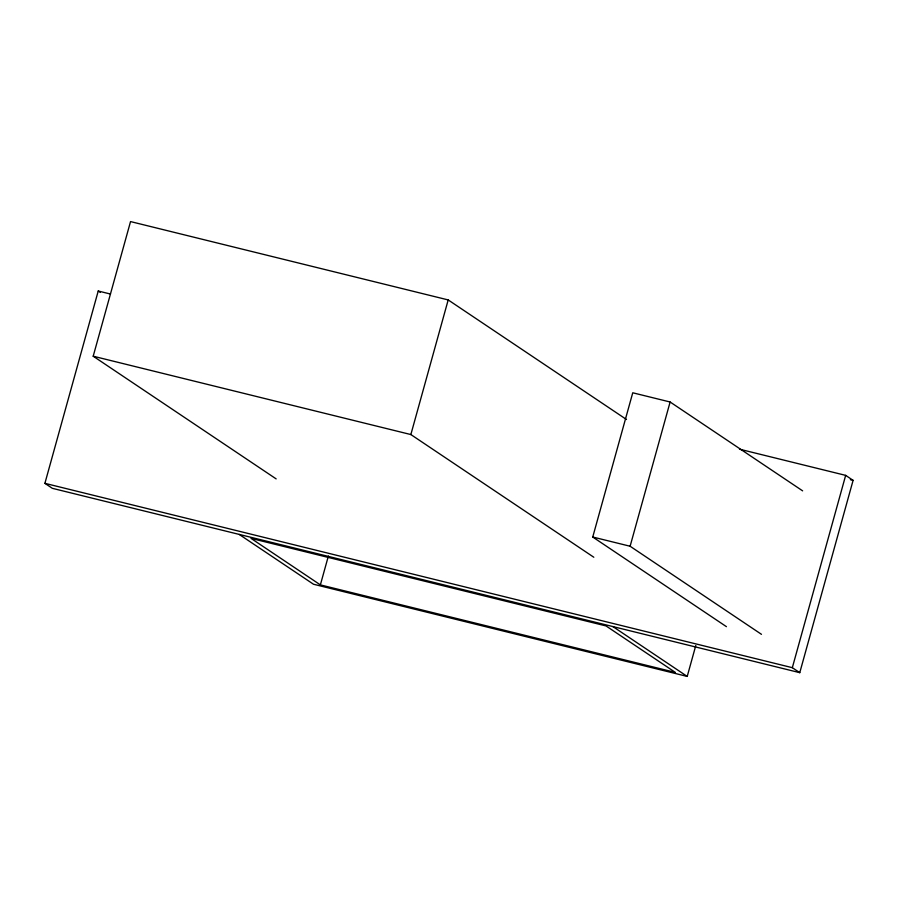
<?xml version="1.0" encoding="UTF-8"?>
<svg xmlns="http://www.w3.org/2000/svg" width="898" height="898" viewBox="0 0 898 898"><rect width="100%" height="100%" fill="white"/><g stroke="black" fill="none" stroke-linecap="round" stroke-linejoin="round"><path stroke-width="1.35" d="M739.481 449.18L845.669 475.368L853.1 480.351L799.77 672.669L52.331 488.321L44.9 483.337L98.23 291.019L110.488 294.039M276.157 478.892L93.201 356.214L130.536 221.582L448.192 299.932L626.49 419.489M320.373 584.89L251.013 538.373L606.038 625.94L675.397 672.445L320.373 584.89L328.376 556.042M593.814 557.243L410.857 434.553L448.192 299.932M726.426 626.658L592.747 537.026L632.753 392.785L670.121 402.001L802.632 490.858M761.47 634.325L630.115 546.242L670.121 402.001M239.194 534.411L313.503 584.239L687.217 676.419L695.804 645.482M799.77 672.669L792.328 667.685L845.669 475.368M850.372 479.678L853.1 480.351M93.201 356.214L410.857 434.553M592.747 537.026L630.115 546.242M44.9 483.337L792.328 667.685M612.907 626.58L687.217 676.419M98.23 291.019L100.363 292.445"/></g></svg>
